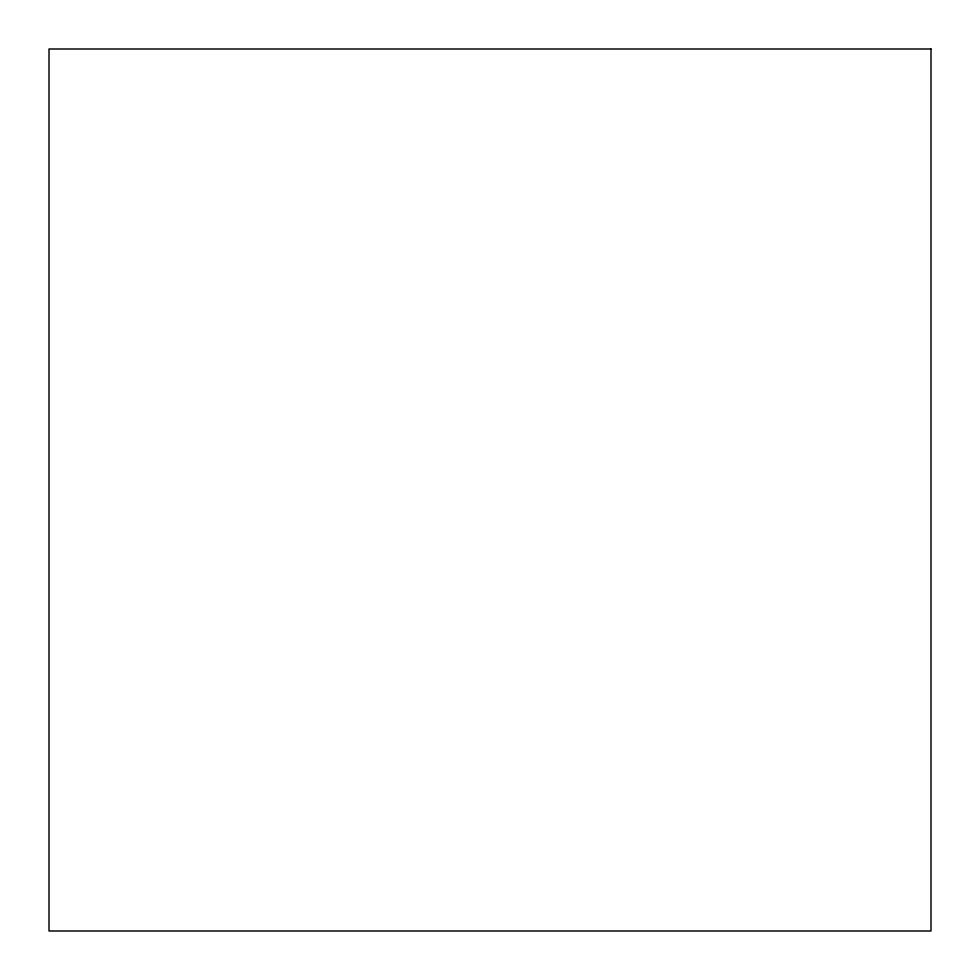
<?xml version="1.0" encoding="UTF-8"?>
<svg xmlns="http://www.w3.org/2000/svg" width="980" height="980" viewBox="0 0 980 980"><rect width="100%" height="100%" fill="white"/><g stroke="black" fill="none" stroke-linecap="round" stroke-linejoin="round"><path stroke-width="1.47" d="M931 49L49 49L49 931L931 931L931 49"/></g></svg>
